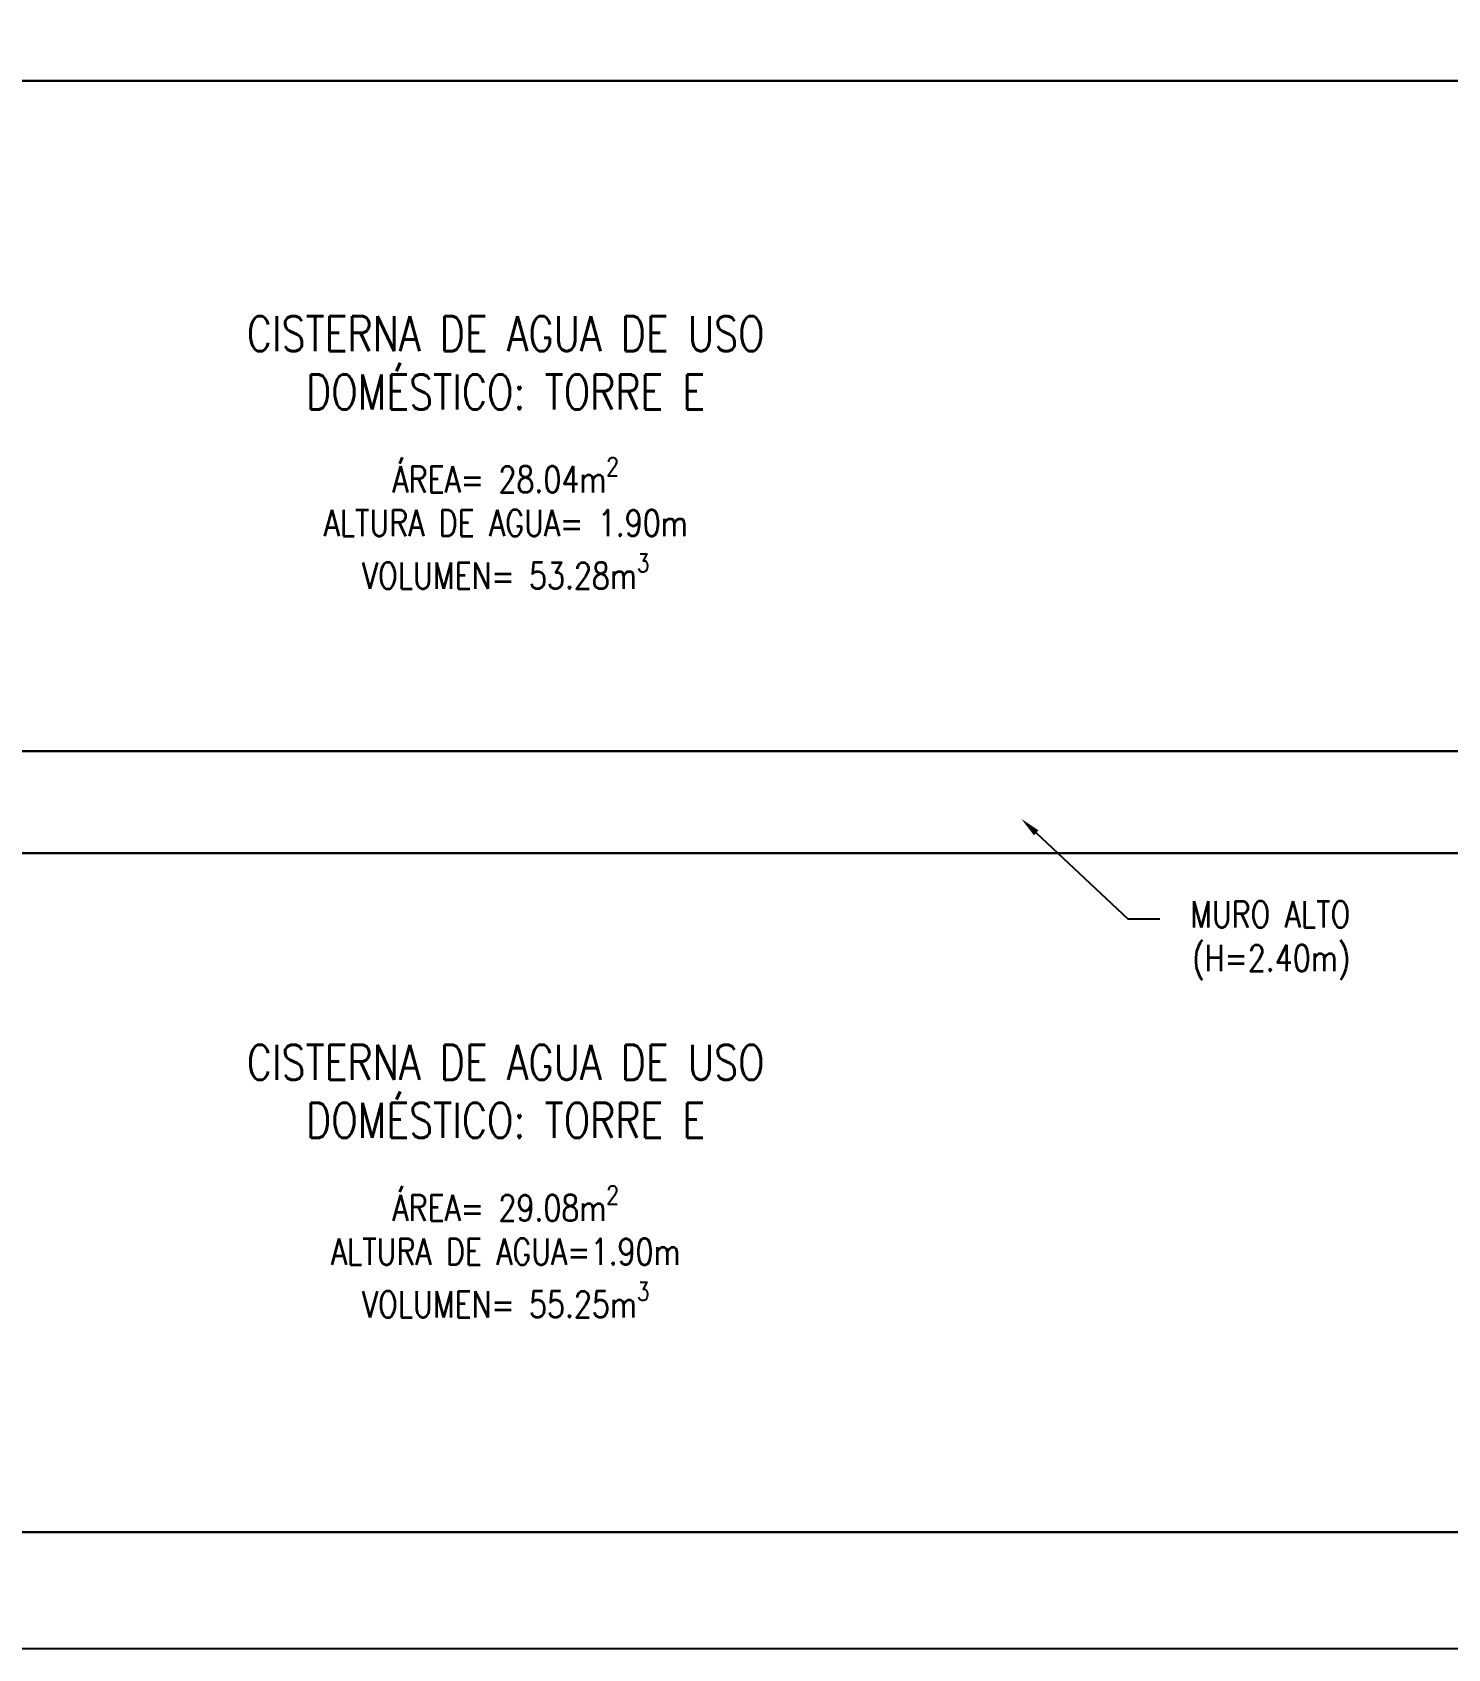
# Model space of a CAD drawing. Extents: x 226317 to 226469, y 8188101 to 8188260.
# Drawn here: x 226381.58 to 226386.44, y 8188231.66 to 8188237.21 of the extents above; entities that cross this region are included whole.
import ezdxf
from ezdxf import colors
from ezdxf.entities.mleader import LeaderData, LeaderLine
from ezdxf.math import Vec2, Vec3

# ---------------------------------------------------------------- set-up
doc = ezdxf.new("R2010")
doc.units = 0
doc.header["$LTSCALE"] = 15
doc.layers.get('0').update_dxf_attribs({"color": 250})
doc.layers.add('A-MURO ALTO', color=250, linetype='Continuous', lineweight=30)
doc.layers.add('A-MUROS', color=252, linetype='Continuous', lineweight=30)
doc.layers.add('A-TEXTO-AMBIENTES', color=252, linetype='Continuous')
doc.layers.add('A-TEXTO-INDICACIONES', color=250, linetype='Continuous')
doc.styles.add('ROMANS', font='romans.shx', dxfattribs={"width": 0.8})
doc.styles.add('TXT_COTAS', font='romans.shx', dxfattribs={"width": 0.8})

msp = doc.modelspace()

# ---------------------------------------------------------------- linework, layer by layer
at = {"transparency": 33554559}
msp.add_lwpolyline([(226389.5171, 8188234.7395), (226389.5171, 8188237.0396), (226388.7671, 8188237.0396), (226388.7671, 8188236.2096), (226388.2171, 8188236.2096), (226388.2171, 8188237.0396), (226381.2571, 8188237.0396), (226381.2571, 8188236.2096), (226381.0071, 8188236.2096), (226381.0071, 8188237.0396), (226377.0371, 8188237.0396), (226377.0371, 8188234.7395), (226389.5171, 8188234.7395)], dxfattribs=at)
msp.add_lwpolyline([(226377.0371, 8188234.3895), (226377.0371, 8188232.0596), (226389.5171, 8188232.0596), (226389.5171, 8188234.3895)], close=True, dxfattribs=at)
at = {"layer": 'A-MURO ALTO'}
for points in [[(226377.0371, 8188234.7395), (226389.5171, 8188234.7395)], [(226377.0371, 8188234.3895), (226389.5171, 8188234.3895)]]:
    msp.add_lwpolyline(points, dxfattribs=at)
at = {"layer": 'A-MUROS'}
for points in [[(226396.0275, 8188248.3096), (226391.6515, 8188248.3096), (226391.6521, 8188243.31), (226388.7671, 8188243.3096), (226388.7671, 8188243.6096), (226388.2171, 8188243.6096), (226388.2171, 8188243.3098), (226381.2571, 8188243.3096), (226381.2571, 8188243.6096), (226381.0071, 8188243.6096), (226381.0071, 8188243.3096), (226376.6371, 8188243.3096), (226376.6371, 8188231.6596), (226404.4271, 8188231.66), (226404.4271, 8188243.31), (226403.1871, 8188243.31), (226403.1871, 8188243.61), (226402.9371, 8188243.6096), (226402.9371, 8188243.31), (226396.0271, 8188243.3096)], [(226389.5171, 8188237.0396), (226388.7671, 8188237.0396), (226388.7671, 8188236.2096), (226388.2171, 8188236.2096), (226388.2171, 8188237.0396), (226381.2571, 8188237.0396), (226381.2571, 8188236.2096), (226381.0071, 8188236.2096), (226381.0071, 8188237.0396), (226377.0371, 8188237.0396), (226377.0371, 8188232.0596), (226389.5171, 8188232.0596)]]:
    msp.add_lwpolyline(points, close=True, dxfattribs=at)

# ---------------------------------------------------------------- texts
at = {"layer": 'A-TEXTO-AMBIENTES', "color": 8, "char_height": 0.12, "width": 2.01632, "attachment_point": 5, "style": 'ROMANS'}
for insert in [(226383.2081, 8188236.0722), (226383.2081, 8188233.5722)]:
    msp.add_mtext('CISTERNA DE AGUA DE USO DOMÉSTICO: TORRE E', dxfattribs=dict(at, insert=insert))
at = {"layer": 'A-TEXTO-INDICACIONES', "color": 8, "char_height": 0.09, "width": 1.518951, "attachment_point": 5, "style": 'ROMANS'}
for s, insert in [('\\A1;ÁREA= 28.04m{\\H0.7x;\\S2^ ;}\\PALTURA DE AGUA= 1.90m\\PVOLUMEN= 53.28m{\\H0.7x;\\S3^ ;}', (226383.2081, 8188235.5222)), ('\\A1;ÁREA= 29.08m{\\H0.7x;\\S2^ ;}\\PALTURA DE AGUA=1.90m\\PVOLUMEN= 55.25m{\\H0.7x;\\S3^ ;}', (226383.2081, 8188233.0222))]:
    msp.add_mtext(s, dxfattribs=dict(at, insert=insert))

# ---------------------------------------------------------------- leaders
at = {"layer": 'A-TEXTO-INDICACIONES', "color": 8}
ml = msp.add_multileader_mtext('Standard', dxfattribs=at)
ml.set_content('MURO ALTO\\P(H=2.40m)', color=8, style='TXT_COTAS')
ml.set_leader_properties(color=7)
ml.build(insert=Vec2(0, 0))
ml.multileader.update_dxf_attribs({"dogleg_length": 0.1105, "arrow_head_size": 0.07})
ctx = ml.context
ctx.base_point, ctx.char_height, ctx.arrow_head_size, ctx.landing_gap_size, ctx.plane_origin = Vec3(226385.4542, 8188234.1647), 0.09, 0.07, 0.05, Vec3(226385.9581, 8188233.9652)
ctx.text_align_type = 2
notes = []
notes.append((ctx, [(0, (1, 1, 0), (226385.3437, 8188234.1647), (1, 0), 0.1105, [(0, [(226384.9783, 8188234.5071)], 0, [])])]))
ctx.mtext.insert, ctx.mtext.width, ctx.mtext.alignment, ctx.mtext.flow_direction = Vec3(226386.1076, 8188234.2247), 1.321536, 3, 5
for ctx, leaders in notes:
    for number, flags, end, landing, length, lines in leaders:
        leader = LeaderData()
        leader.index, (leader.has_last_leader_line, leader.has_dogleg_vector, leader.attachment_direction) = number, flags
        leader.last_leader_point, leader.dogleg_vector, leader.dogleg_length = Vec3(end), Vec3(landing), length
        for number, points, colour, breaks in lines:
            line = LeaderLine()
            line.index, line.vertices, line.color, line.breaks = number, Vec3.list(points), colors.encode_raw_color(colour), breaks
            leader.lines.append(line)
        ctx.leaders.append(leader)

doc.saveas('drawing.dxf')
